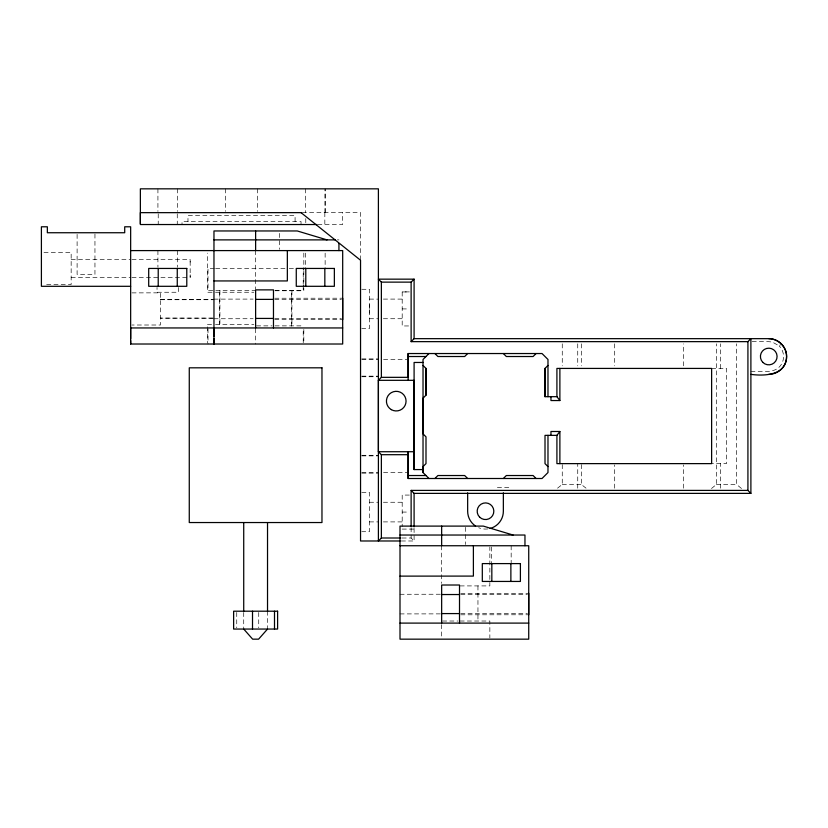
<?xml version="1.0" encoding="UTF-8"?>
<svg xmlns="http://www.w3.org/2000/svg" width="828" height="828" viewBox="0 0 828 828"><rect width="100%" height="100%" fill="white"/><g stroke="black" fill="none" stroke-linecap="round" stroke-linejoin="round"><path stroke-width="0.62" stroke-dasharray="4.14 3.1" d="M131.952 259.516L190.161 259.516L190.161 262.134M190.161 274.761L190.161 277.37L190.161 259.516M291.321 326.17L291.321 290.462M303.224 342.74L303.224 328.716M303.224 285.567L303.224 290.462L273.468 290.462M303.224 284.346L303.224 268.448M369.464 313.108L369.464 312.218M369.464 311.297L369.464 310.355M369.464 309.393L369.464 308.43M369.464 307.467L369.464 306.526M369.464 305.604L369.464 304.714M557.554 488.168L562.264 484.452L562.264 463.628M577.737 488.199L577.737 463.628M586.017 488.168L581.308 484.452L581.308 463.628M614.697 488.199L614.697 464.922M683.586 488.199L683.586 464.922M683.586 365.831L683.586 343.837M711.511 488.51L716.386 484.452L716.386 343.827M720.546 488.199L720.546 463.628M720.546 368.419L720.546 343.837M741.484 488.51L736.62 484.452L736.62 343.827M752.155 341.643L768.55 341.643L772.441 342.099L779.2 345.928L780.649 344.572M302.324 212.63L360.542 212.63L360.542 260.24M317.776 224.533L342.688 224.533L342.688 212.63M337.327 239.882L338.931 239.882M43.987 252.385L71.156 252.385L71.156 284.511L43.987 284.511M71.156 259.516L130.658 259.516M214.39 268.448L208.014 268.448L208.014 290.462L255.624 290.462M215.653 268.448L285.588 268.448M289.282 268.448L295.586 268.448M71.156 277.37L130.658 277.37M131.952 277.37L187.573 277.37M361.815 289.272L369.464 289.314L369.464 328.581L361.815 328.55M275.041 290.763L303.804 290.763L303.824 288.248M409.332 291.901L402.191 291.901L402.191 325.953L409.332 325.953M402.191 291.942L409.332 291.942M212.051 292.253L207.435 292.253L207.424 253.12M215.549 292.253L253.844 292.253M131.952 292.884L160.415 292.843L160.415 325.011L131.952 325.011M274.751 298.235L342.688 298.204M213.966 299.125L253.099 299.094M369.464 299.094L378.396 299.125M383.405 299.094L402.191 299.094M274.751 299.425L341.405 299.425M160.415 299.684L213.966 299.684M160.415 299.726L213.966 299.726M402.191 308.906L409.332 308.947M212.692 318.128L160.415 318.128L213.966 318.169M274.751 318.469L341.405 318.469M213.966 318.759L253.099 318.728M369.464 318.728L378.396 318.759M383.405 318.728L402.191 318.728M274.751 319.66L342.688 319.618M207.435 324.379L212.051 324.379M215.549 324.379L253.844 324.379M256.514 325.87L271.936 325.87M275.041 325.87L303.804 325.87M361.815 358.897L378.396 358.897M361.815 359.487L378.396 359.487M383.561 359.487L406.848 359.487M711.625 368.419L726.498 368.419L726.498 463.628L711.625 463.628M750.892 371.389C760.984 370.747 775.287 374.774 781.601 364.009C784.913 358.265 783.899 350.617 779.2 345.928M361.815 376.15L378.396 376.15M361.815 376.75L378.396 376.75M361.815 455.296L378.396 455.296M361.815 455.886L378.396 455.886M361.815 472.55L378.396 472.55M383.561 472.55L406.848 472.55M361.815 473.15L378.396 473.15M562.264 484.452L581.308 484.452M716.386 484.452L736.62 484.452M497.4 487.423L509.303 487.423M361.815 492.443L369.464 492.443L369.464 531.711L361.815 531.711M409.332 495.072L402.191 495.072L402.191 526.649M369.464 502.254L378.396 502.254M383.405 502.254L402.191 502.254M402.191 512.077L409.332 512.077M369.464 521.899L378.396 521.899M383.405 521.899L402.191 521.899M402.191 529.082L414.093 529.082M402.066 538.003L411.123 538.003L414.093 540.984L414.093 528.119M401.342 540.984L414.093 540.984M460.099 585.913L489.845 585.913L489.855 546.997M460.792 593.345L528.73 593.345M400.007 594.276L440.392 594.235M460.792 594.576L527.446 594.576M460.792 613.61L527.446 613.61M400.007 613.91L440.392 613.879M460.792 614.8L528.73 614.769M442.545 621.021L457.894 621.021M460.099 621.021L489.845 621.021L489.855 637.953M614.697 343.837L614.697 365.831M581.308 343.837L581.308 365.831M577.737 343.837L577.737 365.831M562.264 343.837L562.264 365.831M511.166 545.745L511.166 563.599M491.532 547.018L491.532 563.599M477.953 585.913L477.953 621.021M465.46 527.332L465.46 544.514M441.655 545.745L441.655 583.398M441.655 624.643L441.655 637.953M411.123 527.715L411.123 538.003M325.135 253.14L325.135 268.448M324.835 212.63L324.835 224.533M305.791 218.582L305.791 224.533M305.522 188.836L305.532 212.63M305.501 253.14L305.501 268.448M303.824 253.109L303.824 269.421M303.824 270.673L303.824 286.995M303.824 329.503L303.824 342.813M301.03 224.533L301.03 221.562L182.025 221.562L182.025 224.533M295.079 221.562L295.079 215.611L187.977 215.611L187.977 221.562M291.922 290.763L291.922 325.87M279.419 233.413L279.419 249.363M267.527 611.199L267.527 627.779M258.729 612.472L258.729 627.779M257.591 188.836L257.591 211.378M255.624 250.594L255.624 289.241M255.624 328.664L255.624 344.024M243.722 612.472L243.722 627.779M236.736 612.472L236.736 627.779M225.464 188.836L225.464 211.378M219.917 290.462L219.917 326.17M219.327 292.253L219.327 324.379M208.014 328.716L208.014 344.024M207.424 326.832L207.424 342.792M178.444 287.492L178.444 292.253L157.03 292.253L157.03 287.492M177.554 188.836L177.554 211.378M177.554 250.594L177.554 267.175M177.264 213.821L177.264 224.533M158.22 213.821L158.22 224.533M157.92 188.836L157.92 211.378M157.92 250.594L157.92 267.175M94.951 234.003L94.951 274.399L77.107 274.399L77.107 234.003M487.827 528.926A17.854 17.854 0 0 1 478.667 527.726M325.114 212.63L325.114 188.836L325.094 212.63"/><path stroke-width="1.24" d="M130.658 340.618L130.658 344.013L342.688 344.013L342.688 250.594L130.658 250.594M130.658 344.024L130.658 226.789L124.707 226.789L124.707 232.74L47.351 232.74L47.351 226.789L41.4 226.789L41.4 286.302L130.658 286.302M140.367 223.808L140.367 212.661L301.454 212.641M213.966 343.341L213.966 344.024L213.966 338.693M316.917 224.533L140.367 224.533L140.367 188.836L378.396 188.836L378.396 540.984L381.366 538.003L381.366 454.696L378.396 451.726L378.396 380.321L381.366 377.34L381.366 282.131L378.396 279.16L414.093 279.16L414.093 338.662L411.123 341.643L411.123 282.131L414.093 279.16M400.007 576.122L473.388 576.091L473.388 545.745M408.142 478.501L408.142 451.726L408.142 478.501L542.029 478.501L547.981 472.55L547.981 435.362M408.142 380.321L408.142 353.535L542.029 353.535L547.981 359.487L547.981 396.684M423.025 469.579L414.093 469.579L414.093 380.321L378.396 380.321M428.966 478.501L423.025 472.55L423.025 466.599L425.996 463.628L425.996 436.842L423.025 433.872L423.025 398.164L425.996 395.194L425.996 368.419L423.025 365.438M528.73 623.132L528.73 545.745L400.007 545.745M550.962 396.684L550.962 400.545L559.883 400.545L556.913 396.684L545.01 396.684L545.01 368.419L547.981 365.438M556.913 396.684L556.913 368.419L711.625 368.419L711.625 463.628L556.913 463.628L556.913 435.362L559.883 431.491L550.962 431.491L550.962 435.362M267.527 629.052L258.595 639.164L252.643 639.164L243.722 629.052M428.966 353.535L423.025 359.487L423.025 472.55M467.654 353.535L464.674 356.516L437.898 356.516L434.917 353.535M536.078 353.535L533.108 356.516L506.332 356.516L503.352 353.535M434.917 478.501L437.898 475.531L464.674 475.531L467.654 478.501M503.352 478.501L506.332 475.531L533.108 475.531L536.078 478.501M411.123 341.643L747.922 341.643L750.892 338.662L750.892 493.374L414.093 493.374L411.123 490.404L411.123 526.432M750.892 374.37C764.72 376.264 786.434 375.322 786.6 356.516C786.662 346.963 778.299 338.6 768.746 338.662L414.093 338.662M213.966 239.882L335.34 239.882M213.966 280.94L287.347 280.94L287.347 250.594M381.366 282.131L411.123 282.131M255.624 299.384L273.468 299.384M255.624 318.428L273.468 318.428M342.688 327.95L130.658 327.95L130.658 338.693M408.142 356.516L425.996 356.516M423.025 362.467L414.093 362.467L414.093 469.579M381.366 377.34L408.142 377.34L408.142 353.535M556.913 435.362L545.01 435.362L545.01 463.628L547.981 466.599M378.396 451.726L414.093 451.726M381.366 454.696L408.142 454.696M408.142 475.531L425.996 475.531M411.123 490.404L747.922 490.404L750.892 493.374M400.007 535.033L524.962 535.033L524.962 545.745M381.366 538.003L400.773 538.003M400.069 540.984L360.542 540.984L360.542 260.24L301.03 212.63M441.655 594.535L459.509 594.535M441.655 613.579L459.509 613.579M400.007 623.101L528.73 623.101L528.73 639.164L400.007 639.164L400.007 526.101L483.314 526.101L513.07 535.033M327.029 239.882L297.273 230.96L213.966 230.96L213.966 344.013M213.966 327.95L213.966 336.437M747.922 341.643L747.922 490.404M559.883 368.419L559.883 400.545M559.883 431.491L559.883 463.628M545.01 368.419L545.01 396.684M528.73 593.345L528.73 614.8M510.876 563.599L510.876 581.442M503.352 492.857L503.352 511.228A17.854 17.854 0 0 1 490.124 528.471M491.832 563.599L491.832 581.442M467.654 492.857L467.654 511.228A17.854 17.854 0 0 0 475.582 526.08M459.509 623.101L459.509 585.013L441.655 585.013L441.655 623.101M441.655 526.101L441.655 545.745M425.996 368.419L425.996 395.194M414.093 493.374L414.093 526.825M342.688 298.204L342.688 319.66M338.931 243.453L338.931 250.594M324.835 268.448L324.835 286.302M305.791 268.448L305.791 286.302M274.503 611.199L274.503 629.052M273.468 327.95L273.468 289.872L255.624 289.872L255.624 327.95M267.527 522.54L267.527 611.199M255.624 230.96L255.624 250.594M252.509 611.199L252.509 629.052M243.722 522.54L243.722 611.199M177.264 268.448L177.264 286.302M158.22 268.448L158.22 286.302M768.746 338.662A17.854 17.854 0 0 1 786.6 356.516A17.854 17.854 0 0 1 768.746 374.37M186.786 268.448L148.698 268.448L148.698 286.302L186.786 286.302L186.786 268.448M334.357 268.448L296.269 268.448L296.269 286.302L334.357 286.302L334.357 268.448M321.968 367.818L189.27 367.818L189.27 522.54L321.968 522.54L321.968 367.818M520.398 563.599L482.31 563.599L482.31 581.442L520.398 581.442L520.398 563.599M277.608 611.199L233.631 611.199L233.631 629.052L277.608 629.052L277.608 611.199M479.609 517.117A8.332 8.332 0 0 0 493.55 513.381A8.332 8.332 0 0 0 483.345 503.186A8.332 8.332 0 0 0 479.609 517.117M762.857 362.405A8.332 8.332 0 0 0 776.799 358.669A8.332 8.332 0 0 0 766.593 348.464A8.332 8.332 0 0 0 762.857 362.405M391.334 409.643A9.822 9.822 0 0 0 406.062 401.145A9.822 9.822 0 0 0 391.334 392.638A9.822 9.822 0 0 0 391.334 409.643"/></g></svg>
